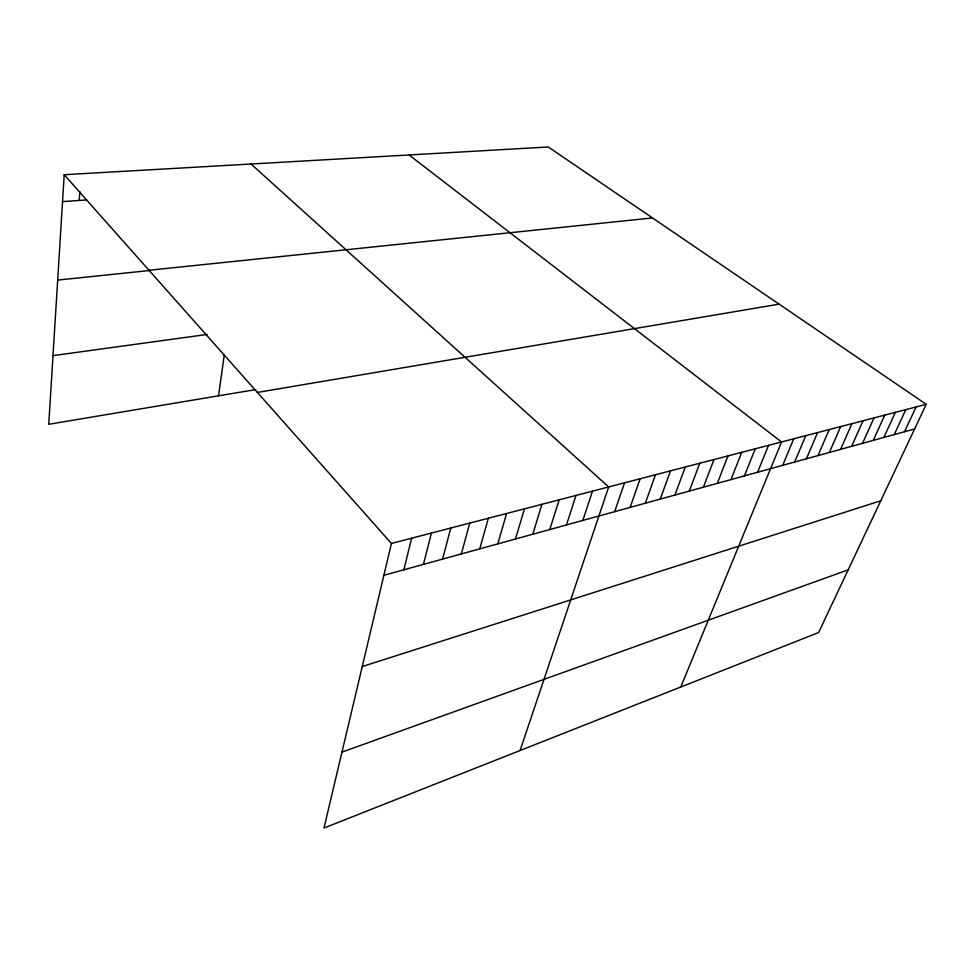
<?xml version="1.0" encoding="UTF-8"?>
<svg xmlns="http://www.w3.org/2000/svg" width="975" height="975" viewBox="0 0 975 975"><rect width="100%" height="100%" fill="white"/><g stroke="black" fill="none" stroke-linecap="round" stroke-linejoin="round"><path stroke-width="1.46" d="M64.204 174.72L391.414 543.465L323.992 828.019L818.61 632.543L926.25 404.32L548.267 146.981L64.204 174.72L48.75 424.283L255.645 389.598M79.219 200.448L79.828 191.551M218.534 395.813L224.287 354.803M403.845 569.79L411.633 538.212M423.406 564.403L431.413 533.069M442.565 559.114L450.791 528.023M461.346 553.934L469.779 523.087M479.737 548.864L488.365 518.249M497.774 543.892L506.598 513.508M515.458 539.017L524.452 508.865M532.789 534.239L541.954 504.307M549.79 529.547L559.126 499.834M566.475 524.952L575.957 495.458M582.843 520.431L592.471 491.168M520.077 750.531L608.668 486.952L251.026 164.007M614.664 511.668L624.561 482.808M630.142 507.39L640.161 478.749M645.328 503.21L655.468 474.776M660.246 499.09L670.507 470.864M674.895 495.056L685.267 467.025M689.288 491.083L699.757 463.247M703.426 487.183L713.993 459.542M717.332 483.356L727.984 455.91M730.982 479.59L741.731 452.327M744.4 475.885L755.235 448.817M757.599 472.253L768.507 445.368M680.782 687.022L781.548 441.967L409.049 154.952M782.706 465.331L793.747 438.799M794.649 462.028L805.764 435.667M806.41 458.786L817.574 432.595M817.988 455.593L829.213 429.573M829.384 452.449L840.669 426.587M840.608 449.353L851.943 423.662M851.662 446.306L863.046 420.773M862.558 443.308L873.978 417.922M873.283 440.347L884.752 415.118M883.85 437.434L895.355 412.364M894.258 434.57L905.812 409.646M904.52 431.73L916.11 406.965M341.969 752.115L848.189 569.839M362.249 666.547L880.766 500.772M383.87 575.299L914.635 428.951M391.414 543.465L926.25 404.32M257.388 392.425L779.11 304.151M53.003 355.631L207.188 334.437M148.98 270.258L652.47 217.925M57.671 280.093L149.772 270.502M62.534 201.606L86.69 199.936"/></g></svg>
